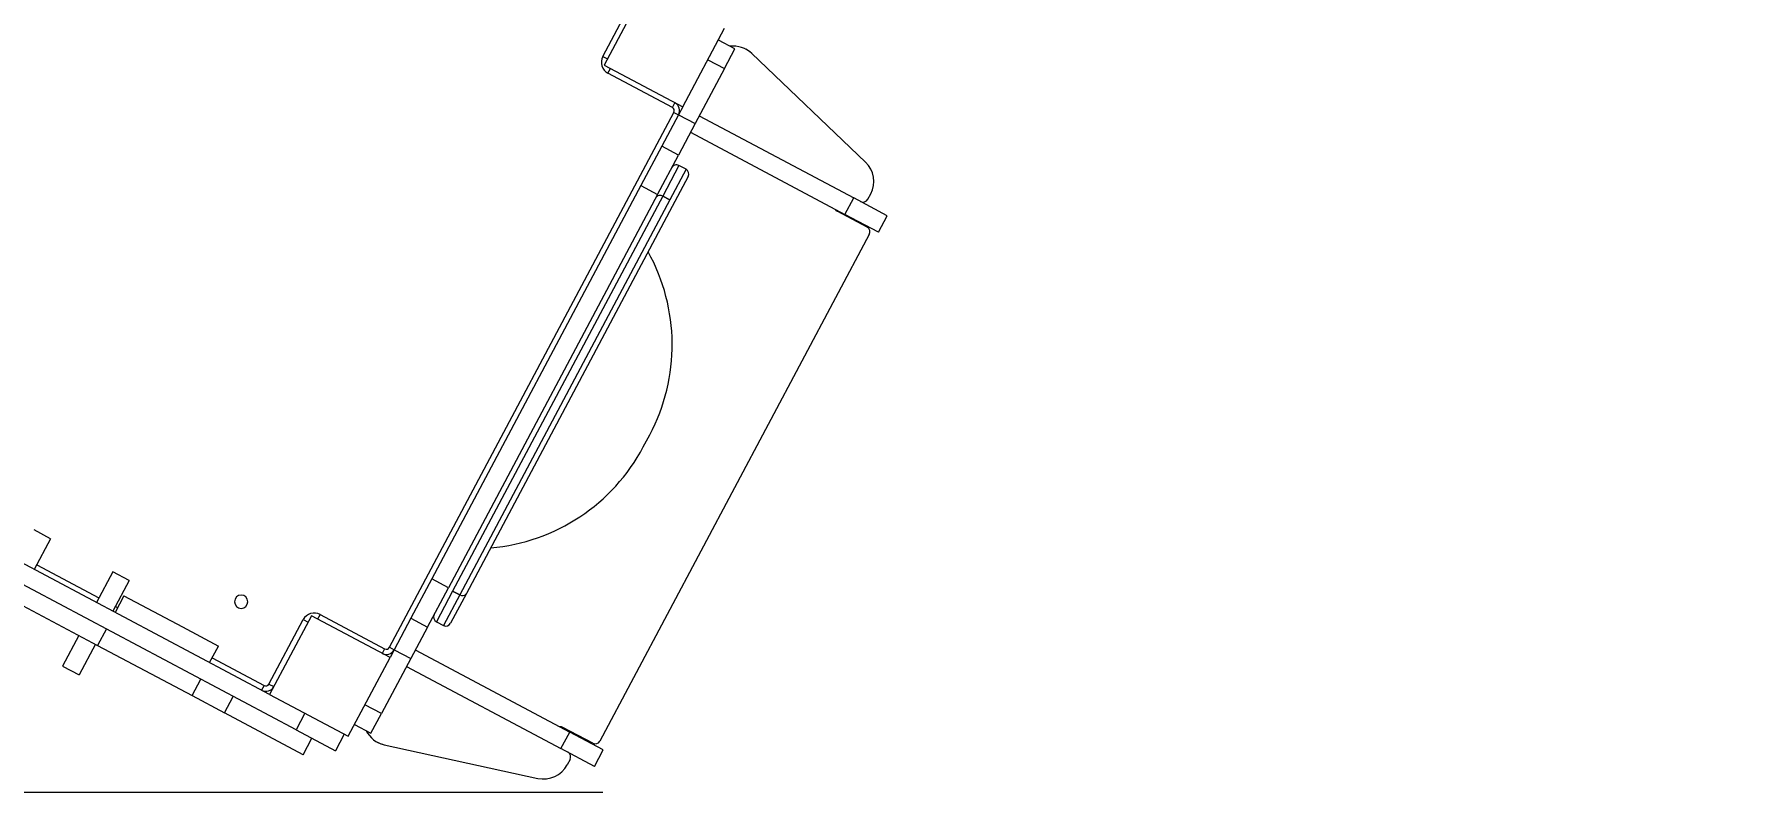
# Model space of a CAD drawing. Header units: millimetres. Extents: x -4952 to 3454, y -3329 to 3085.
# Drawn here: x -542 to 1378, y -1279 to -422 of the extents above; entities that cross this region are included whole.
import ezdxf

# ---------------------------------------------------------------- set-up
doc = ezdxf.new("R2010")
doc.units = ezdxf.units.MM
for name, color, linetype in [('DIKOM_ОБЪЕКТ', 7, 'Continuous'), ('DIKOM_РАЗМЕР_ЗОНА', 7, 'Continuous'), ('DIKOM_РАЗМЕР_ОБЪЕКТА', 7, 'Continuous')]:
    doc.layers.add(name, color=color, linetype=linetype)
doc.styles.add('style1', font='arial.ttf', dxfattribs={"width": 0.8})
doc.dimstyles.new('1-50', dxfattribs={"dimtxt": 300, "dimasz": 200, "dimexe": 100, "dimexo": 0, "dimgap": 100, "dimtad": 1, "dimtxsty": 'style1', "dimcen": 200, "dimclrd": 7, "dimclre": 7, "dimclrt": 7, "dimadec": 1, "dimazin": 2, "dimtfac": 1, "dimtmove": 0, "dimatfit": 2, "dimfxl": 0, "dimlwd": 25, "dimlwe": 18, "dimarcsym": 0})

# ---------------------------------------------------------------- blocks, each defined once
blk = doc.blocks.new('*D0')
at = {"layer": 'Defpoints', "color": 0, "transparency": 16777216}
for p in [(-2531.9, 1597.7), (1364.3, 1597.7), (96.7, -1272.9)]:
    blk.add_point(p, dxfattribs=at)
at = {"layer": 'DIKOM_РАЗМЕР_ОБЪЕКТА', "color": 7, "lineweight": 18, "transparency": 16777216}
for p, q in [((1364.3, 1597.7), (-2631.9, 1597.7)), ((96.7, -1272.9), (-2631.9, -1272.9))]:
    blk.add_line(p, q, dxfattribs=at)
at = {"layer": 'DIKOM_РАЗМЕР_ОБЪЕКТА', "color": 7, "lineweight": 25, "transparency": 16777216}
blk.add_line((-2531.9, -1072.9), (-2531.9, 1397.7), dxfattribs=at)
at = {"layer": 'DIKOM_РАЗМЕР_ОБЪЕКТА', "color": 7, "transparency": 16777216}
for points in [[(-2565.2, 1397.7), (-2498.6, 1397.7), (-2531.9, 1597.7)], [(-2565.2, -1072.9), (-2498.6, -1072.9), (-2531.9, -1272.9)]]:
    blk.add_solid(points, dxfattribs=at)
at = {"layer": 'DIKOM_РАЗМЕР_ОБЪЕКТА', "color": 7, "transparency": 16777216, "insert": (-2785.1, 250.7), "char_height": 300, "attachment_point": 5, "rotation": 90, "style": 'style1'}
blk.add_mtext('2900', dxfattribs=at)
blk = doc.blocks.new('*D1')
at = {"layer": 'Defpoints', "color": 0, "transparency": 16777216}
for p in [(-2009.5, -99.6), (1973.4, -116.4), (1973.4, -1835.8)]:
    blk.add_point(p, dxfattribs=at)
at = {"layer": 'DIKOM_РАЗМЕР_ОБЪЕКТА', "color": 7, "lineweight": 18, "transparency": 16777216}
for p, q in [((-2009.5, -99.6), (-2009.5, -1935.8)), ((1973.4, -116.4), (1973.4, -1935.8))]:
    blk.add_line(p, q, dxfattribs=at)
at = {"layer": 'DIKOM_РАЗМЕР_ОБЪЕКТА', "color": 7, "lineweight": 25, "transparency": 16777216}
blk.add_line((-1809.5, -1835.8), (1773.4, -1835.8), dxfattribs=at)
at = {"layer": 'DIKOM_РАЗМЕР_ОБЪЕКТА', "color": 7, "transparency": 16777216}
for points in [[(-1809.5, -1802.5), (-1809.5, -1869.1), (-2009.5, -1835.8)], [(1773.4, -1802.5), (1773.4, -1869.1), (1973.4, -1835.8)]]:
    blk.add_solid(points, dxfattribs=at)
at = {"layer": 'DIKOM_РАЗМЕР_ОБЪЕКТА', "color": 7, "transparency": 16777216, "insert": (39, -1582.6), "char_height": 300, "attachment_point": 5, "style": 'style1'}
blk.add_mtext('4000', dxfattribs=at)
blk = doc.blocks.new('*D2')
at = {"layer": 'Defpoints', "color": 0, "transparency": 16777216}
for p in [(3454.3, 651.6), (-4106.6, -381.7), (3454.3, -3228.7)]:
    blk.add_point(p, dxfattribs=at)
at = {"layer": 'DIKOM_РАЗМЕР_ЗОНА', "color": 7, "lineweight": 18, "transparency": 16777216}
for p, q in [((3454.3, 651.6), (3454.3, -3328.7)), ((-4106.6, -381.7), (-4106.6, -3328.7))]:
    blk.add_line(p, q, dxfattribs=at)
at = {"layer": 'DIKOM_РАЗМЕР_ЗОНА', "color": 7, "lineweight": 25, "transparency": 16777216}
blk.add_line((-3906.6, -3228.7), (3254.3, -3228.7), dxfattribs=at)
at = {"layer": 'DIKOM_РАЗМЕР_ЗОНА', "color": 7, "transparency": 16777216}
for points in [[(-3906.6, -3195.3), (-3906.6, -3262), (-4106.6, -3228.7)], [(3254.3, -3195.3), (3254.3, -3262), (3454.3, -3228.7)]]:
    blk.add_solid(points, dxfattribs=at)
at = {"layer": 'DIKOM_РАЗМЕР_ЗОНА', "color": 7, "transparency": 16777216, "insert": (111.6, -2975.5), "char_height": 300, "attachment_point": 5, "style": 'style1'}
blk.add_mtext('7200', dxfattribs=at)
blk = doc.blocks.new('*D3')
at = {"layer": 'Defpoints', "color": 0, "transparency": 16777216}
for p in [(-4502.3, 3085.2), (111.4, 3085.2), (-41.3, -2783.7)]:
    blk.add_point(p, dxfattribs=at)
at = {"layer": 'DIKOM_РАЗМЕР_ЗОНА', "color": 7, "lineweight": 18, "transparency": 16777216}
for p, q in [((111.4, 3085.2), (-4602.3, 3085.2)), ((-41.3, -2783.7), (-4602.3, -2783.7))]:
    blk.add_line(p, q, dxfattribs=at)
at = {"layer": 'DIKOM_РАЗМЕР_ЗОНА', "color": 7, "lineweight": 25, "transparency": 16777216}
blk.add_line((-4502.3, -2583.7), (-4502.3, 2885.2), dxfattribs=at)
at = {"layer": 'DIKOM_РАЗМЕР_ЗОНА', "color": 7, "transparency": 16777216}
for points in [[(-4535.6, 2885.2), (-4468.9, 2885.2), (-4502.3, 3085.2)], [(-4535.6, -2583.7), (-4468.9, -2583.7), (-4502.3, -2783.7)]]:
    blk.add_solid(points, dxfattribs=at)
at = {"layer": 'DIKOM_РАЗМЕР_ЗОНА', "color": 7, "transparency": 16777216, "insert": (-4755.4, 75.2), "char_height": 300, "attachment_point": 5, "rotation": 90, "style": 'style1'}
blk.add_mtext('5800', dxfattribs=at)

msp = doc.modelspace()

# ---------------------------------------------------------------- linework, layer by layer
at = {"layer": 'DIKOM_ОБЪЕКТ', "color": 7, "linetype": 'Continuous', "lineweight": 15}
for p, q in [((96.441, -446.779), (134.937, -374.377)), ((144.93, -368.365), (97.983, -456.659)), ((186.277, -503.606), (233.225, -415.312)), ((244.724, -438.415), (226.183, -428.556)), ((232.988, -460.488), (244.724, -438.415)), ((256.994, -438.77), (256.994, -438.77)), ((96.441, -446.779), (101.738, -449.596)), ((97.983, -456.659), (186.277, -503.606)), ((102.229, -465.713), (105.046, -460.415)), ((232.988, -460.488), (200.125, -522.295)), ((214.446, -450.63), (232.988, -460.488)), ((263.614, -443.549), (391.368, -565.387)), ((263.614, -443.549), (263.614, -443.549)), ((263.614, -443.549), (391.368, -565.387)), ((174.631, -504.209), (102.229, -465.713)), ((174.631, -504.209), (177.448, -498.912)), ((-142.956, -1110.023), (176.285, -509.619)), ((181.583, -512.436), (162.804, -547.754)), ((176.285, -509.619), (181.583, -512.436)), ((186.277, -503.606), (181.583, -512.436)), ((181.583, -512.436), (200.125, -522.295)), ((204.819, -513.465), (378.156, -605.63)), ((200.125, -522.295), (181.346, -557.613)), ((194.96, -532.007), (368.297, -624.172)), ((162.804, -547.754), (139.33, -591.901)), ((181.346, -557.613), (162.804, -547.754)), ((157.872, -601.76), (181.346, -557.613)), ((181.949, -569.259), (163.709, -603.564)), ((189.895, -573.484), (171.655, -607.789)), ((189.895, -573.484), (181.949, -569.259)), ((391.368, -565.387), (391.368, -565.387)), ((139.33, -591.901), (-95.405, -1033.375)), ((139.33, -591.901), (157.872, -601.76)), ((192.376, -581.599), (174.513, -615.194)), ((157.872, -601.76), (-76.864, -1043.234)), ((163.709, -603.564), (-72.105, -1047.064)), ((171.655, -607.789), (-64.158, -1051.289)), ((171.655, -607.789), (163.709, -603.564)), ((163.709, -603.564), (171.655, -607.789)), ((368.297, -624.172), (378.156, -605.63)), ((415.844, -625.669), (378.156, -605.63)), ((393.938, -607.226), (397.152, -601.181)), ((393.938, -607.226), (397.152, -601.181)), ((393.938, -607.226), (393.938, -607.226)), ((397.152, -601.181), (397.152, -601.181)), ((174.513, -615.194), (-56.421, -1049.518)), ((393.154, -638.521), (359.602, -620.681)), ((405.985, -644.211), (368.297, -624.172)), ((405.985, -644.211), (415.844, -625.669)), ((395.635, -646.636), (93.295, -1215.254)), ((395.635, -646.636), (93.295, -1215.254)), ((395.635, -646.636), (395.635, -646.636)), ((141.935, -885.21), (149.215, -871.518)), ((-523.286, -988.21), (-541.828, -978.351)), ((-523.286, -988.21), (-541.596, -1022.645)), ((-277.595, -1163.017), (-563.094, -1011.214)), ((-538.779, -1017.348), (-469.026, -1054.436)), ((-247.721, -1202.685), (-572.953, -1029.756)), ((-453.534, -1025.299), (-471.843, -1059.734)), ((-434.992, -1035.158), (-453.534, -1025.299)), ((-434.992, -1035.158), (-453.301, -1069.593)), ((-95.405, -1033.375), (-118.879, -1077.522)), ((-76.864, -1043.234), (-95.405, -1033.375)), ((-597.515, -1040.481), (-470.545, -1107.992)), ((-440.968, -1052.366), (-450.827, -1070.908)), ((-440.968, -1052.366), (-375.421, -1087.218)), ((-100.337, -1087.381), (-76.864, -1043.234)), ((-72.105, -1047.064), (-90.345, -1081.369)), ((-64.158, -1051.289), (-82.398, -1085.594)), ((-56.421, -1049.518), (-74.284, -1083.113)), ((-64.158, -1051.289), (-72.105, -1047.064)), ((-72.105, -1047.064), (-64.158, -1051.289)), ((-450.484, -1064.295), (-448.01, -1065.61)), ((-230.647, -1074.723), (-277.595, -1163.017)), ((-142.353, -1121.67), (-230.647, -1074.723)), ((-220.767, -1073.181), (-223.584, -1078.478)), ((-220.767, -1073.181), (-148.365, -1111.677)), ((-460.686, -1089.45), (-470.545, -1107.992)), ((-375.421, -1087.218), (-335.014, -1108.703)), ((-278.197, -1151.371), (-239.701, -1078.969)), ((-239.701, -1078.969), (-234.403, -1081.786)), ((-118.879, -1077.522), (-137.658, -1112.84)), ((-100.337, -1087.381), (-119.116, -1122.699)), ((-118.879, -1077.522), (-100.337, -1087.381)), ((-90.345, -1081.369), (-82.398, -1085.594)), ((-491.561, -1096.817), (-509.87, -1131.252)), ((-473.019, -1106.676), (-491.328, -1141.111)), ((-470.545, -1107.992), (-364.591, -1164.329)), ((-344.873, -1127.245), (-335.014, -1108.703)), ((-148.365, -1111.677), (-151.182, -1116.975)), ((-142.956, -1110.023), (-137.658, -1112.84)), ((-137.658, -1112.84), (-142.353, -1121.67)), ((-137.658, -1112.84), (-119.116, -1122.699)), ((-113.952, -1112.987), (59.385, -1205.151)), ((-509.87, -1131.252), (-491.328, -1141.111)), ((-342.056, -1121.947), (-283.607, -1153.025)), ((-189.3, -1209.965), (-142.353, -1121.67)), ((-119.116, -1122.699), (-151.979, -1184.506)), ((-123.811, -1131.529), (49.526, -1223.693)), ((-364.591, -1164.329), (-354.732, -1145.787)), ((-278.197, -1151.371), (-272.9, -1154.188)), ((-364.591, -1164.329), (-328.215, -1183.67)), ((-328.215, -1183.67), (-318.357, -1165.128)), ((-283.607, -1153.025), (-286.424, -1158.323)), ((-277.595, -1163.017), (-189.3, -1209.965)), ((-239.921, -1230.617), (-328.215, -1183.67)), ((-237.862, -1184.144), (-247.721, -1202.685)), ((-151.979, -1184.506), (-170.521, -1174.647)), ((-163.716, -1206.579), (-151.979, -1184.506)), ((-247.721, -1202.685), (-203.573, -1226.159)), ((-193.715, -1207.617), (-203.573, -1226.159)), ((-182.258, -1196.72), (-163.716, -1206.579)), ((49.526, -1223.693), (59.385, -1205.151)), ((85.181, -1217.735), (51.629, -1199.895)), ((97.073, -1225.19), (59.385, -1205.151)), ((-239.921, -1230.617), (-230.062, -1212.075)), ((-156.56, -1216.552), (-156.56, -1216.552)), ((-148.897, -1219.369), (23.551, -1257.15)), ((-148.897, -1219.369), (-148.897, -1219.369)), ((-148.897, -1219.369), (23.551, -1257.15)), ((87.214, -1243.732), (49.526, -1223.693)), ((87.214, -1243.732), (97.073, -1225.19)), ((93.295, -1215.254), (93.295, -1215.254)), ((59.674, -1235.885), (56.46, -1241.93)), ((59.674, -1235.885), (56.46, -1241.93)), ((56.46, -1241.93), (56.46, -1241.93)), ((59.674, -1235.885), (59.674, -1235.885)), ((23.551, -1257.15), (23.551, -1257.15))]:
    msp.add_line(p, q, dxfattribs=at)
at = {"layer": 'DIKOM_ОБЪЕКТ', "color": 7, "linetype": 'Continuous', "lineweight": 15, "flags": 128}
for points in [[(163.709, -603.564), (161.817, -602.89), (159.865, -602.81), (158.07, -603.331), (156.636, -604.397), (155.971, -605.335)], [(-64.158, -1051.289), (-62.267, -1051.963), (-60.314, -1052.043), (-58.519, -1051.522), (-57.086, -1050.456), (-56.421, -1049.518)]]:
    msp.add_lwpolyline(points, dxfattribs=at)
at = {"layer": 'DIKOM_ОБЪЕКТ', "color": 7, "linetype": 'Continuous', "lineweight": 15, "extrusion": (-8.4657e-15, -1.56696e-15, -1)}
msp.add_circle((309.432, -1058.881), 7.5, dxfattribs=at)
at = {"layer": 'DIKOM_ОБЪЕКТ', "color": 7, "linetype": 'Continuous', "lineweight": 15}
for centre, radius, start, end in [((242.91, -465.259), 30, 46.357754, 97.06907), ((242.91, -465.259), 30, 46.357754, 61.999999), ((108.802, -453.351), 14, 152, 242), ((172.753, -507.741), 10, 332, 62), ((172.753, -507.741), 4, 332, 62), ((179.132, -574.557), 6, 62, 152), ((187.078, -578.782), 6, 332, 62), ((370.664, -587.097), 30, 332, 46.357754), ((370.664, -587.097), 30, 332, 46.357754), ((388.64, -604.409), 6, 242, 332), ((388.64, -604.409), 6, 242, 332), ((362.419, -615.384), 6, 208.442896, 242), ((362.419, -615.384), 6, 208.442896, 242), ((390.337, -643.819), 6, 332, 62), ((390.337, -643.819), 6, 332, 62), ((-40.618, -770.581), 215, 332, 29.030942), ((-47.899, -784.274), 215, 274.997853, 332), ((-227.34, -1085.542), 14, 62, 152), ((-87.528, -1076.071), 6, 152, 242), ((-79.581, -1080.296), 6, 242, 332), ((-146.487, -1108.146), 10, 242, 332), ((-146.487, -1108.146), 4, 242, 332), ((-281.729, -1149.493), 4, 242, 332), ((-281.729, -1149.493), 10, 242, 332), ((-142.476, -1190.064), 30, 206.930969, 257.642246), ((48.812, -1205.193), 6, 62, 95.55731), ((48.812, -1205.193), 6, 62, 95.55731), ((-142.476, -1190.064), 30, 241.999999, 257.642246), ((54.377, -1233.068), 6, 332, 62), ((54.377, -1233.068), 6, 332, 62), ((87.998, -1212.437), 6, 242, 332), ((87.998, -1212.437), 6, 242, 332), ((29.972, -1227.846), 30, 257.642246, 332), ((29.972, -1227.846), 30, 257.642246, 332)]:
    msp.add_arc(centre, radius, start, end, dxfattribs=at)

# ---------------------------------------------------------------- dimensions: what is measured, and where the dimension line sits
at = {"layer": 'DIKOM_РАЗМЕР_ЗОНА'}
dim = msp.add_linear_dim(base=(-4502.263, 3085.229), p1=(-41.264, -2783.739), p2=(111.434, 3085.229), angle=90, text='5800', dimstyle='1-50', dxfattribs=at)
dim.commit()
dim.dimension.update_dxf_attribs({"geometry": '*D3', "text_midpoint": (-4502.263, 75.219), "dimtype": 160})
dim = msp.add_linear_dim(base=(3454.29, -3228.679), p1=(-4106.578, -381.726), p2=(3454.29, 651.616), text='7200', dimstyle='1-50', dxfattribs=at)
dim.commit()
dim.dimension.update_dxf_attribs({"geometry": '*D2', "text_midpoint": (111.645, -3228.679), "dimtype": 160})
at = {"layer": 'DIKOM_РАЗМЕР_ОБЪЕКТА'}
dim = msp.add_linear_dim(base=(-2531.915, 1597.721), p1=(96.736, -1272.855), p2=(1364.286, 1597.721), angle=90, text='2900', dimstyle='1-50', dxfattribs=at)
dim.commit()
dim.dimension.update_dxf_attribs({"geometry": '*D0', "text_midpoint": (-2531.915, 250.694), "dimtype": 160})
dim = msp.add_linear_dim(base=(1973.401, -1835.802), p1=(-2009.521, -99.572), p2=(1973.401, -116.39), text='4000', dimstyle='1-50', dxfattribs=at)
dim.commit()
dim.dimension.update_dxf_attribs({"geometry": '*D1', "text_midpoint": (39.042, -1835.802), "dimtype": 160})

doc.saveas('drawing.dxf')
